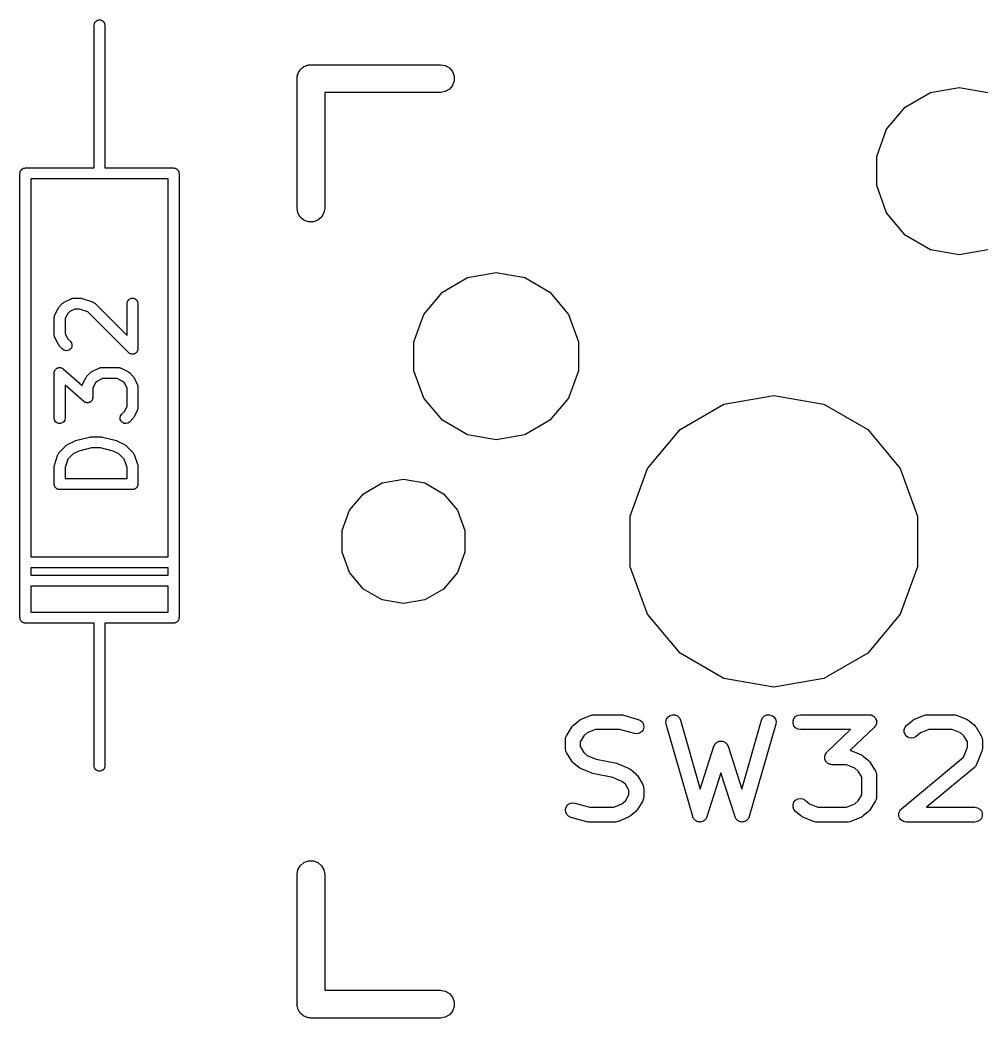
# Model space of a CAD drawing. Extents: x 30 to 168, y -145 to -27.
# Drawn here: x 62.91 to 76.15, y -104.54 to -90.85 of the extents above; entities that cross this region are included whole.
import ezdxf

# ---------------------------------------------------------------- set-up
doc = ezdxf.new("R2010")
doc.units = 0
doc.header["$MEASUREMENT"] = 0
doc.layers.add('BLACK', color=7, linetype='CONTINUOUS')

msp = doc.modelspace()

# ---------------------------------------------------------------- linework, layer by layer
at = {"layer": 'Black'}
for p, q in [((63.925, -90.92), (63.9295, -90.8943)), ((63.925, -92.19), (63.925, -90.92)), ((63.9295, -90.8943), (63.9425, -90.8718)), ((63.9425, -90.8718), (63.9625, -90.855)), ((63.9625, -90.855), (63.987, -90.8461)), ((63.987, -90.8461), (64.013, -90.8461)), ((64.013, -90.8461), (64.0375, -90.855)), ((64.0375, -90.855), (64.0575, -90.8718)), ((64.0575, -90.8718), (64.0705, -90.8943)), ((64.0705, -90.8943), (64.075, -90.92)), ((64.075, -90.92), (64.075, -92.19)), ((66.8204, -91.4793), (66.8348, -91.471)), ((66.8348, -91.471), (66.8513, -91.4681)), ((66.8513, -91.4681), (66.8669, -91.4624)), ((66.8669, -91.4624), (66.8836, -91.4624)), ((66.8836, -91.4624), (66.9, -91.4595)), ((66.9, -91.4595), (68.678, -91.4595)), ((68.678, -91.4595), (68.7432, -91.471)), ((68.7432, -91.471), (68.8005, -91.5041)), ((66.7124, -91.6169), (66.7181, -91.6013)), ((66.7181, -91.6013), (66.721, -91.5848)), ((66.721, -91.5848), (66.7293, -91.5704)), ((66.7293, -91.5704), (66.735, -91.5547)), ((66.735, -91.5547), (66.7457, -91.542)), ((66.7457, -91.542), (66.7541, -91.5275)), ((66.7541, -91.5275), (66.7668, -91.5168)), ((66.7668, -91.5168), (66.7775, -91.5041)), ((66.7775, -91.5041), (66.792, -91.4957)), ((66.792, -91.4957), (66.8047, -91.485)), ((66.8047, -91.485), (66.8204, -91.4793)), ((68.8005, -91.5041), (68.843, -91.5547)), ((68.843, -91.5547), (68.8656, -91.6169)), ((66.7095, -91.65), (66.7124, -91.6336)), ((66.7095, -93.428), (66.7095, -91.65)), ((66.7124, -91.6336), (66.7124, -91.6169)), ((68.843, -91.7452), (68.8005, -91.7959)), ((68.8656, -91.6831), (68.843, -91.7452)), ((68.8656, -91.6169), (68.8656, -91.6831)), ((68.678, -91.8405), (67.0905, -91.8405)), ((67.0905, -91.8405), (67.0905, -93.428)), ((68.7432, -91.829), (68.678, -91.8405)), ((68.8005, -91.7959), (68.7432, -91.829)), ((75.0525, -92.0411), (75.3976, -91.8418)), ((75.3976, -91.8418), (75.79, -91.7726)), ((75.79, -91.7726), (76.1824, -91.8418)), ((74.7964, -92.3463), (75.0525, -92.0411)), ((63.925, -92.877), (63.925, -92.19)), ((64.075, -92.19), (64.075, -92.877)), ((74.6601, -92.7208), (74.7964, -92.3463)), ((74.6601, -93.1192), (74.6601, -92.7208)), ((62.909, -92.952), (62.9101, -92.9455)), ((62.909, -99.048), (62.909, -92.952)), ((62.9101, -92.939), (62.9124, -92.9328)), ((62.9101, -92.9455), (62.9101, -92.939)), ((62.9124, -92.9328), (62.9135, -92.9263)), ((62.9135, -92.9263), (62.9168, -92.9207)), ((62.9168, -92.9207), (62.919, -92.9145)), ((62.919, -92.9145), (62.9233, -92.9095)), ((62.9233, -92.9095), (62.9265, -92.9038)), ((62.9265, -92.9038), (62.9316, -92.8996)), ((62.9316, -92.8996), (62.9358, -92.8945)), ((62.9358, -92.8945), (62.9415, -92.8913)), ((62.9415, -92.8913), (62.9465, -92.887)), ((62.9465, -92.887), (62.9527, -92.8848)), ((62.9527, -92.8848), (62.9583, -92.8815)), ((62.9583, -92.8815), (62.9648, -92.8804)), ((62.9648, -92.8804), (62.971, -92.8781)), ((62.971, -92.8781), (62.9775, -92.8781)), ((62.9775, -92.8781), (62.984, -92.877)), ((62.984, -92.877), (63.925, -92.877)), ((64.075, -92.877), (65.016, -92.877)), ((65.016, -92.877), (65.0225, -92.8781)), ((65.0225, -92.8781), (65.029, -92.8781)), ((65.029, -92.8781), (65.0352, -92.8804)), ((65.0352, -92.8804), (65.0417, -92.8815)), ((65.0417, -92.8815), (65.0473, -92.8848)), ((65.0473, -92.8848), (65.0535, -92.887)), ((65.0535, -92.887), (65.0585, -92.8913)), ((65.0585, -92.8913), (65.0642, -92.8945)), ((65.0642, -92.8945), (65.0684, -92.8996)), ((65.0684, -92.8996), (65.0735, -92.9038)), ((65.0735, -92.9038), (65.0767, -92.9095)), ((65.0767, -92.9095), (65.081, -92.9145)), ((65.081, -92.9145), (65.0832, -92.9207)), ((65.0832, -92.9207), (65.0865, -92.9263)), ((65.0865, -92.9263), (65.0876, -92.9328)), ((65.0876, -92.9328), (65.0899, -92.939)), ((65.0899, -92.939), (65.0899, -92.9455)), ((65.0899, -92.9455), (65.091, -92.952)), ((65.091, -92.952), (65.091, -99.048)), ((64, -93.027), (63.059, -93.027)), ((63.059, -93.027), (63.059, -98.211)), ((64.941, -93.027), (64, -93.027)), ((64.941, -98.211), (64.941, -93.027)), ((74.7964, -93.4937), (74.6601, -93.1192)), ((66.721, -93.4932), (66.7095, -93.428)), ((66.7541, -93.5505), (66.721, -93.4932)), ((67.079, -93.4932), (67.0459, -93.5505)), ((67.0905, -93.428), (67.079, -93.4932)), ((75.0525, -93.7989), (74.7964, -93.4937)), ((66.8047, -93.593), (66.7541, -93.5505)), ((66.8669, -93.6156), (66.8047, -93.593)), ((66.9331, -93.6156), (66.8669, -93.6156)), ((66.9952, -93.593), (66.9331, -93.6156)), ((67.0459, -93.5505), (66.9952, -93.593)), ((75.3976, -93.9982), (75.0525, -93.7989)), ((75.79, -94.0674), (75.3976, -93.9982)), ((76.1824, -93.9982), (75.79, -94.0674)), ((69.0476, -94.3818), (69.44, -94.3126)), ((69.44, -94.3126), (69.8324, -94.3818)), ((68.7025, -94.5811), (69.0476, -94.3818)), ((69.8324, -94.3818), (70.1775, -94.5811)), ((68.4464, -94.8863), (68.7025, -94.5811)), ((70.1775, -94.5811), (70.4336, -94.8863)), ((63.447, -94.7803), (63.4946, -94.7327)), ((63.4946, -94.7327), (63.5044, -94.7258)), ((63.5044, -94.7258), (63.5141, -94.7186)), ((63.5141, -94.7186), (63.6093, -94.671)), ((63.6093, -94.671), (63.6135, -94.6698)), ((63.6135, -94.6698), (63.6172, -94.6676)), ((63.6172, -94.6676), (63.6259, -94.6661)), ((63.6259, -94.6661), (63.6343, -94.6636)), ((63.6343, -94.6636), (63.6386, -94.6638)), ((63.6386, -94.6638), (63.6429, -94.6631)), ((63.6429, -94.6631), (63.7381, -94.6631)), ((63.7381, -94.6631), (63.7499, -94.6652)), ((63.7499, -94.6652), (63.7618, -94.6669)), ((63.7618, -94.6669), (63.9047, -94.7146)), ((63.9047, -94.7146), (63.9085, -94.7166)), ((63.9085, -94.7166), (63.9126, -94.7177)), ((63.9126, -94.7177), (63.9198, -94.7228)), ((63.9198, -94.7228), (63.9276, -94.727)), ((63.9276, -94.727), (63.9304, -94.7302)), ((63.9304, -94.7302), (63.934, -94.7327)), ((63.934, -94.7327), (64.3774, -95.1761)), ((64.3774, -94.7381), (64.3819, -94.7124)), ((64.3774, -95.1761), (64.3774, -94.7381)), ((64.3819, -94.7124), (64.3949, -94.6899)), ((64.3949, -94.6899), (64.4149, -94.6731)), ((64.4149, -94.6731), (64.4394, -94.6642)), ((64.4394, -94.6642), (64.4654, -94.6642)), ((64.4654, -94.6642), (64.4899, -94.6731)), ((64.4899, -94.6731), (64.5098, -94.6899)), ((64.5098, -94.6899), (64.5229, -94.7124)), ((64.5229, -94.7124), (64.5274, -94.7381)), ((64.5274, -94.7381), (64.5274, -95.3571)), ((63.3841, -94.8992), (63.3853, -94.895)), ((63.3853, -94.895), (63.4329, -94.7998)), ((63.4329, -94.7998), (63.4401, -94.7901)), ((63.4401, -94.7901), (63.447, -94.7803)), ((63.5616, -94.8778), (63.5274, -94.9463)), ((63.592, -94.8474), (63.5616, -94.8778)), ((63.6606, -94.8131), (63.592, -94.8474)), ((63.7259, -94.8131), (63.6606, -94.8131)), ((63.8404, -94.8513), (63.7259, -94.8131)), ((64.3993, -95.4102), (63.8404, -94.8513)), ((68.3101, -95.2608), (68.4464, -94.8863)), ((70.4336, -94.8863), (70.5699, -95.2608)), ((63.3774, -94.9286), (63.3781, -94.9243)), ((63.3774, -95.1667), (63.3774, -94.9286)), ((63.3779, -94.92), (63.3804, -94.9116)), ((63.3781, -94.9243), (63.3779, -94.92)), ((63.3804, -94.9116), (63.3819, -94.9029)), ((63.3819, -94.9029), (63.3841, -94.8992)), ((63.5274, -94.9463), (63.5274, -95.149)), ((63.3781, -95.1709), (63.3774, -95.1667)), ((63.3779, -95.1752), (63.3781, -95.1709)), ((63.5274, -95.149), (63.5616, -95.2175)), ((63.3804, -95.1837), (63.3779, -95.1752)), ((63.3819, -95.1923), (63.3804, -95.1837)), ((63.3841, -95.1961), (63.3819, -95.1923)), ((63.3853, -95.2002), (63.3841, -95.1961)), ((63.4329, -95.2954), (63.3853, -95.2002)), ((63.4401, -95.3051), (63.4329, -95.2954)), ((63.447, -95.3149), (63.4401, -95.3051)), ((63.5616, -95.2175), (63.6007, -95.2565)), ((63.6007, -95.2565), (63.6156, -95.2778)), ((63.6156, -95.2778), (63.6223, -95.303)), ((63.6223, -95.303), (63.6201, -95.3289)), ((68.3101, -95.6592), (68.3101, -95.2608)), ((70.5699, -95.2608), (70.5699, -95.6592)), ((63.4946, -95.3626), (63.447, -95.3149)), ((63.5159, -95.3775), (63.4946, -95.3626)), ((63.5411, -95.3842), (63.5159, -95.3775)), ((63.567, -95.382), (63.5411, -95.3842)), ((63.5906, -95.371), (63.567, -95.382)), ((63.6091, -95.3525), (63.5906, -95.371)), ((63.6201, -95.3289), (63.6091, -95.3525)), ((64.4074, -95.4158), (64.3993, -95.4102)), ((64.4149, -95.4221), (64.4074, -95.4158)), ((64.418, -95.4232), (64.4149, -95.4221)), ((64.4207, -95.4251), (64.418, -95.4232)), ((64.4302, -95.4277), (64.4207, -95.4251)), ((64.4394, -95.431), (64.4302, -95.4277)), ((64.4427, -95.431), (64.4394, -95.431)), ((64.4458, -95.4319), (64.4427, -95.431)), ((64.4556, -95.431), (64.4458, -95.4319)), ((64.4654, -95.431), (64.4556, -95.431)), ((64.4685, -95.4299), (64.4654, -95.431)), ((64.4718, -95.4296), (64.4685, -95.4299)), ((64.4807, -95.4254), (64.4718, -95.4296)), ((64.4899, -95.4221), (64.4807, -95.4254)), ((64.4924, -95.42), (64.4899, -95.4221)), ((64.4954, -95.4186), (64.4924, -95.42)), ((64.5023, -95.4116), (64.4954, -95.4186)), ((64.5098, -95.4054), (64.5023, -95.4116)), ((64.5115, -95.4025), (64.5098, -95.4054)), ((64.5138, -95.4002), (64.5115, -95.4025)), ((64.518, -95.3913), (64.5138, -95.4002)), ((64.5229, -95.3828), (64.518, -95.3913)), ((64.5234, -95.3795), (64.5229, -95.3828)), ((64.5248, -95.3766), (64.5234, -95.3795)), ((64.5257, -95.3668), (64.5248, -95.3766)), ((64.5274, -95.3571), (64.5257, -95.3668)), ((63.3774, -95.6905), (63.3787, -95.6833)), ((63.3774, -96.3095), (63.3774, -95.6905)), ((63.3787, -95.6833), (63.3788, -95.6759)), ((63.3788, -95.6759), (63.3809, -95.6705)), ((63.3809, -95.6705), (63.3819, -95.6648)), ((63.3819, -95.6648), (63.3856, -95.6585)), ((63.3856, -95.6585), (63.3882, -95.6516)), ((63.3882, -95.6516), (63.392, -95.6473)), ((63.392, -95.6473), (63.3949, -95.6423)), ((63.3949, -95.6423), (63.4005, -95.6376)), ((63.4005, -95.6376), (63.4054, -95.632)), ((63.4054, -95.632), (63.4104, -95.6292)), ((63.4104, -95.6292), (63.4149, -95.6255)), ((63.4149, -95.6255), (63.4218, -95.623)), ((63.4218, -95.623), (63.4282, -95.6195)), ((63.4282, -95.6195), (63.4339, -95.6186)), ((63.4339, -95.6186), (63.4394, -95.6166)), ((63.4394, -95.6166), (63.4467, -95.6166)), ((63.4467, -95.6166), (63.4539, -95.6155)), ((63.4539, -95.6155), (63.4596, -95.6166)), ((63.4596, -95.6166), (63.4654, -95.6166)), ((63.4654, -95.6166), (63.4723, -95.6191)), ((63.4723, -95.6191), (63.4795, -95.6205)), ((63.4795, -95.6205), (63.4844, -95.6235)), ((63.4844, -95.6235), (63.4899, -95.6255)), ((63.4899, -95.6255), (63.4955, -95.6302)), ((63.4955, -95.6302), (63.5018, -95.634)), ((63.5018, -95.634), (63.7618, -95.8615)), ((63.8279, -95.7327), (63.8755, -95.6851)), ((63.8755, -95.6851), (63.8854, -95.6782)), ((63.8854, -95.6782), (63.895, -95.671)), ((63.895, -95.671), (63.9903, -95.6234)), ((63.9903, -95.6234), (63.9944, -95.6222)), ((63.9944, -95.6222), (63.9982, -95.62)), ((63.9982, -95.62), (64.0068, -95.6185)), ((64.0068, -95.6185), (64.0152, -95.616)), ((64.0152, -95.616), (64.0196, -95.6162)), ((64.0196, -95.6162), (64.0238, -95.6155)), ((64.0238, -95.6155), (64.2619, -95.6155)), ((64.2619, -95.6155), (64.2662, -95.6162)), ((64.2662, -95.6162), (64.2705, -95.616)), ((64.2705, -95.616), (64.2789, -95.6185)), ((64.2789, -95.6185), (64.2876, -95.62)), ((64.2876, -95.62), (64.2913, -95.6222)), ((64.2913, -95.6222), (64.2954, -95.6234)), ((64.2954, -95.6234), (64.3907, -95.671)), ((64.3907, -95.671), (64.4003, -95.6782)), ((64.4003, -95.6782), (64.4102, -95.6851)), ((64.4102, -95.6851), (64.4578, -95.7327)), ((68.4464, -96.0337), (68.3101, -95.6592)), ((70.5699, -95.6592), (70.4336, -96.0337)), ((63.7839, -96.0803), (63.5274, -95.8558)), ((63.5274, -95.8558), (63.5274, -96.3095)), ((63.7618, -95.8615), (63.7629, -95.8553)), ((63.7629, -95.8553), (63.765, -95.8516)), ((63.765, -95.8516), (63.7663, -95.8474)), ((63.7663, -95.8474), (63.8139, -95.7522)), ((63.8139, -95.7522), (63.821, -95.7425)), ((63.821, -95.7425), (63.8279, -95.7327)), ((63.9426, -95.8301), (63.9083, -95.8987)), ((63.973, -95.7997), (63.9426, -95.8301)), ((64.0415, -95.7655), (63.973, -95.7997)), ((64.2442, -95.7655), (64.0415, -95.7655)), ((64.3127, -95.7997), (64.2442, -95.7655)), ((64.3431, -95.8301), (64.3127, -95.7997)), ((64.3774, -95.8987), (64.3431, -95.8301)), ((64.4578, -95.7327), (64.4647, -95.7425)), ((64.4647, -95.7425), (64.4718, -95.7522)), ((64.4718, -95.7522), (64.5195, -95.8474)), ((64.5195, -95.8474), (64.5207, -95.8516)), ((64.5207, -95.8516), (64.5229, -95.8553)), ((64.5229, -95.8553), (64.5244, -95.864)), ((63.9083, -95.8987), (63.9083, -96.0238)), ((64.3774, -96.149), (64.3774, -95.8987)), ((64.5244, -95.864), (64.5269, -95.8724)), ((64.5269, -95.8724), (64.5266, -95.8767)), ((64.5266, -95.8767), (64.5274, -95.881)), ((64.5274, -95.881), (64.5274, -96.1667)), ((63.7902, -96.084), (63.7839, -96.0803)), ((63.7958, -96.0888), (63.7902, -96.084)), ((63.8013, -96.0907), (63.7958, -96.0888)), ((63.8062, -96.0937), (63.8013, -96.0907)), ((63.8134, -96.0952), (63.8062, -96.0937)), ((63.8203, -96.0977), (63.8134, -96.0952)), ((63.8261, -96.0977), (63.8203, -96.0977)), ((63.8318, -96.0988), (63.8261, -96.0977)), ((63.839, -96.0977), (63.8318, -96.0988)), ((63.8464, -96.0977), (63.839, -96.0977)), ((63.8518, -96.0957), (63.8464, -96.0977)), ((63.8575, -96.0948), (63.8518, -96.0957)), ((63.8639, -96.0913), (63.8575, -96.0948)), ((63.8708, -96.0888), (63.8639, -96.0913)), ((63.8753, -96.085), (63.8708, -96.0888)), ((63.8803, -96.0823), (63.8753, -96.085)), ((63.8852, -96.0767), (63.8803, -96.0823)), ((63.8908, -96.072), (63.8852, -96.0767)), ((63.8937, -96.067), (63.8908, -96.072)), ((63.8975, -96.0626), (63.8937, -96.067)), ((63.9001, -96.0558), (63.8975, -96.0626)), ((63.9038, -96.0495), (63.9001, -96.0558)), ((63.9048, -96.0438), (63.9038, -96.0495)), ((63.9069, -96.0384), (63.9048, -96.0438)), ((63.9071, -96.031), (63.9069, -96.0384)), ((63.9083, -96.0238), (63.9071, -96.031)), ((68.7025, -96.3389), (68.4464, -96.0337)), ((70.4336, -96.0337), (70.1775, -96.3389)), ((71.9634, -96.4667), (72.5654, -96.1192)), ((72.5654, -96.1192), (73.25, -95.9985)), ((73.25, -95.9985), (73.9346, -96.1192)), ((73.9346, -96.1192), (74.5365, -96.4667)), ((64.2892, -96.2778), (64.3041, -96.2565)), ((64.3041, -96.2565), (64.3431, -96.2175)), ((64.3431, -96.2175), (64.3774, -96.149)), ((64.5195, -96.2002), (64.4718, -96.2954)), ((64.5207, -96.1961), (64.5195, -96.2002)), ((64.5229, -96.1923), (64.5207, -96.1961)), ((64.5244, -96.1837), (64.5229, -96.1923)), ((64.5269, -96.1752), (64.5244, -96.1837)), ((64.5274, -96.1667), (64.5266, -96.1709)), ((64.5266, -96.1709), (64.5269, -96.1752)), ((63.3819, -96.3352), (63.3774, -96.3095)), ((63.3949, -96.3577), (63.3819, -96.3352)), ((63.4149, -96.3745), (63.3949, -96.3577)), ((63.4394, -96.3834), (63.4149, -96.3745)), ((63.4654, -96.3834), (63.4394, -96.3834)), ((63.4899, -96.3745), (63.4654, -96.3834)), ((63.5098, -96.3577), (63.4899, -96.3745)), ((63.5229, -96.3352), (63.5098, -96.3577)), ((63.5274, -96.3095), (63.5229, -96.3352)), ((64.2824, -96.303), (64.2892, -96.2778)), ((64.2847, -96.3289), (64.2824, -96.303)), ((64.2957, -96.3525), (64.2847, -96.3289)), ((64.3141, -96.371), (64.2957, -96.3525)), ((64.3377, -96.382), (64.3141, -96.371)), ((64.3637, -96.3842), (64.3377, -96.382)), ((64.3888, -96.3775), (64.3637, -96.3842)), ((64.4102, -96.3626), (64.3888, -96.3775)), ((64.4578, -96.3149), (64.4102, -96.3626)), ((64.4647, -96.3051), (64.4578, -96.3149)), ((64.4718, -96.2954), (64.4647, -96.3051)), ((69.0476, -96.5382), (68.7025, -96.3389)), ((70.1775, -96.3389), (69.8324, -96.5382)), ((69.44, -96.6074), (69.0476, -96.5382)), ((69.8324, -96.5382), (69.44, -96.6074)), ((71.5166, -96.9992), (71.9634, -96.4667)), ((74.5365, -96.4667), (74.9834, -96.9992)), ((63.5422, -96.6851), (63.552, -96.6782)), ((63.552, -96.6782), (63.5617, -96.671)), ((63.5617, -96.671), (63.6569, -96.6234)), ((63.6569, -96.6234), (63.6648, -96.6211)), ((63.6648, -96.6211), (63.6723, -96.6177)), ((63.6723, -96.6177), (63.8628, -96.5701)), ((63.8628, -96.5701), (63.8719, -96.5694)), ((63.8719, -96.5694), (63.881, -96.5679)), ((63.881, -96.5679), (64.0238, -96.5679)), ((64.0238, -96.5679), (64.0328, -96.5694)), ((64.0328, -96.5694), (64.042, -96.5701)), ((64.042, -96.5701), (64.2325, -96.6177)), ((64.2325, -96.6177), (64.24, -96.6211)), ((64.24, -96.6211), (64.2478, -96.6234)), ((64.2478, -96.6234), (64.3431, -96.671)), ((64.3431, -96.671), (64.3527, -96.6782)), ((64.3527, -96.6782), (64.3626, -96.6851)), ((63.3812, -96.9525), (63.4288, -96.8096)), ((63.4288, -96.8096), (63.4309, -96.8058)), ((63.4309, -96.8058), (63.432, -96.8016)), ((63.432, -96.8016), (63.4371, -96.7944)), ((63.4371, -96.7944), (63.4413, -96.7867)), ((63.4413, -96.7867), (63.4445, -96.7838)), ((63.4445, -96.7838), (63.447, -96.7803)), ((63.447, -96.7803), (63.5422, -96.6851)), ((63.6397, -96.7997), (63.5656, -96.8738)), ((63.7167, -96.7612), (63.6397, -96.7997)), ((63.8902, -96.7179), (63.7167, -96.7612)), ((64.0146, -96.7179), (63.8902, -96.7179)), ((64.1881, -96.7612), (64.0146, -96.7179)), ((64.2651, -96.7997), (64.1881, -96.7612)), ((64.3392, -96.8738), (64.2651, -96.7997)), ((64.3626, -96.6851), (64.4578, -96.7803)), ((64.4578, -96.7803), (64.4603, -96.7838)), ((64.4603, -96.7838), (64.4635, -96.7867)), ((64.4635, -96.7867), (64.4677, -96.7944)), ((64.4677, -96.7944), (64.4727, -96.8016)), ((64.4727, -96.8016), (64.4739, -96.8058)), ((64.4739, -96.8058), (64.4759, -96.8096)), ((64.4759, -96.8096), (64.5235, -96.9525)), ((63.3795, -96.9643), (63.3812, -96.9525)), ((63.5656, -96.8738), (63.5274, -96.9884)), ((64.3774, -96.9884), (64.3392, -96.8738)), ((64.5235, -96.9525), (64.5253, -96.9643)), ((63.3774, -96.9762), (63.3795, -96.9643)), ((63.3774, -97.2143), (63.3774, -96.9762)), ((63.5274, -96.9884), (63.5274, -97.1393)), ((64.3774, -97.1393), (64.3774, -96.9884)), ((64.5253, -96.9643), (64.5274, -96.9762)), ((64.5274, -96.9762), (64.5274, -97.2143)), ((71.2789, -97.6524), (71.5166, -96.9992)), ((74.9834, -96.9992), (75.2211, -97.6524)), ((63.3785, -97.2207), (63.3774, -97.2143)), ((63.3785, -97.2273), (63.3785, -97.2207)), ((63.5274, -97.1393), (64.3774, -97.1393)), ((64.5274, -97.2143), (64.5262, -97.2207)), ((64.5262, -97.2207), (64.5262, -97.2273)), ((67.621, -97.3457), (67.8779, -97.1974)), ((67.8779, -97.1974), (68.17, -97.1458)), ((68.17, -97.1458), (68.4621, -97.1974)), ((68.4621, -97.1974), (68.719, -97.3457)), ((63.3808, -97.2335), (63.3785, -97.2273)), ((63.3819, -97.2399), (63.3808, -97.2335)), ((63.3852, -97.2456), (63.3819, -97.2399)), ((63.3874, -97.2518), (63.3852, -97.2456)), ((63.3916, -97.2568), (63.3874, -97.2518)), ((63.3949, -97.2625), (63.3916, -97.2568)), ((63.4, -97.2667), (63.3949, -97.2625)), ((63.4042, -97.2717), (63.4, -97.2667)), ((63.4099, -97.275), (63.4042, -97.2717)), ((63.4149, -97.2792), (63.4099, -97.275)), ((63.421, -97.2815), (63.4149, -97.2792)), ((63.4267, -97.2848), (63.421, -97.2815)), ((63.4332, -97.2859), (63.4267, -97.2848)), ((63.4394, -97.2881), (63.4332, -97.2859)), ((63.4459, -97.2881), (63.4394, -97.2881)), ((63.4524, -97.2893), (63.4459, -97.2881)), ((64.4524, -97.2893), (63.4524, -97.2893)), ((64.4588, -97.2881), (64.4524, -97.2893)), ((64.4654, -97.2881), (64.4588, -97.2881)), ((64.4716, -97.2859), (64.4654, -97.2881)), ((64.478, -97.2848), (64.4716, -97.2859)), ((64.4837, -97.2815), (64.478, -97.2848)), ((64.4899, -97.2792), (64.4837, -97.2815)), ((64.4949, -97.275), (64.4899, -97.2792)), ((64.5006, -97.2717), (64.4949, -97.275)), ((64.5048, -97.2667), (64.5006, -97.2717)), ((64.5098, -97.2625), (64.5048, -97.2667)), ((64.5131, -97.2568), (64.5098, -97.2625)), ((64.5173, -97.2518), (64.5131, -97.2568)), ((64.5196, -97.2456), (64.5173, -97.2518)), ((64.5229, -97.2399), (64.5196, -97.2456)), ((64.524, -97.2335), (64.5229, -97.2399)), ((64.5262, -97.2273), (64.524, -97.2335)), ((67.4303, -97.5729), (67.621, -97.3457)), ((68.719, -97.3457), (68.9097, -97.5729)), ((67.3288, -97.8517), (67.4303, -97.5729)), ((68.9097, -97.5729), (69.0112, -97.8517)), ((71.2789, -98.3476), (71.2789, -97.6524)), ((75.2211, -97.6524), (75.2211, -98.3476)), ((67.3288, -98.1483), (67.3288, -97.8517)), ((69.0112, -97.8517), (69.0112, -98.1483)), ((67.4303, -98.4271), (67.3288, -98.1483)), ((69.0112, -98.1483), (68.9097, -98.4271)), ((63.059, -98.211), (64.941, -98.211)), ((63.059, -98.361), (63.059, -98.465)), ((64.941, -98.361), (63.059, -98.361)), ((64.941, -98.465), (64.941, -98.361)), ((67.621, -98.6543), (67.4303, -98.4271)), ((68.9097, -98.4271), (68.719, -98.6543)), ((71.5166, -99.0008), (71.2789, -98.3476)), ((75.2211, -98.3476), (74.9834, -99.0008)), ((63.059, -98.465), (64.941, -98.465)), ((64.941, -98.615), (63.059, -98.615)), ((63.059, -98.615), (63.059, -98.973)), ((64.941, -98.973), (64.941, -98.615)), ((67.8779, -98.8026), (67.621, -98.6543)), ((68.719, -98.6543), (68.4621, -98.8026)), ((68.17, -98.8541), (67.8779, -98.8026)), ((68.4621, -98.8026), (68.17, -98.8541)), ((63.059, -98.973), (64, -98.973)), ((64, -98.973), (64.941, -98.973)), ((71.9634, -99.5332), (71.5166, -99.0008)), ((74.9834, -99.0008), (74.5365, -99.5332)), ((62.9101, -99.0545), (62.909, -99.048)), ((62.9101, -99.061), (62.9101, -99.0545)), ((62.9124, -99.0672), (62.9101, -99.061)), ((62.9135, -99.0737), (62.9124, -99.0672)), ((62.9168, -99.0793), (62.9135, -99.0737)), ((62.919, -99.0855), (62.9168, -99.0793)), ((62.9233, -99.0905), (62.919, -99.0855)), ((62.9265, -99.0962), (62.9233, -99.0905)), ((62.9316, -99.1004), (62.9265, -99.0962)), ((62.9358, -99.1055), (62.9316, -99.1004)), ((62.9415, -99.1087), (62.9358, -99.1055)), ((62.9465, -99.113), (62.9415, -99.1087)), ((62.9527, -99.1152), (62.9465, -99.113)), ((62.9583, -99.1185), (62.9527, -99.1152)), ((62.9648, -99.1196), (62.9583, -99.1185)), ((62.971, -99.1219), (62.9648, -99.1196)), ((62.9775, -99.1219), (62.971, -99.1219)), ((62.984, -99.123), (62.9775, -99.1219)), ((63.925, -99.123), (62.984, -99.123)), ((63.925, -99.81), (63.925, -99.123)), ((65.016, -99.123), (64.075, -99.123)), ((64.075, -99.123), (64.075, -99.81)), ((65.0225, -99.1219), (65.016, -99.123)), ((65.029, -99.1219), (65.0225, -99.1219)), ((65.0352, -99.1196), (65.029, -99.1219)), ((65.0417, -99.1185), (65.0352, -99.1196)), ((65.0473, -99.1152), (65.0417, -99.1185)), ((65.0535, -99.113), (65.0473, -99.1152)), ((65.0585, -99.1087), (65.0535, -99.113)), ((65.0642, -99.1055), (65.0585, -99.1087)), ((65.0684, -99.1004), (65.0642, -99.1055)), ((65.0735, -99.0962), (65.0684, -99.1004)), ((65.0767, -99.0905), (65.0735, -99.0962)), ((65.081, -99.0855), (65.0767, -99.0905)), ((65.0832, -99.0793), (65.081, -99.0855)), ((65.0865, -99.0737), (65.0832, -99.0793)), ((65.0876, -99.0672), (65.0865, -99.0737)), ((65.0899, -99.061), (65.0876, -99.0672)), ((65.091, -99.048), (65.0899, -99.0545)), ((65.0899, -99.0545), (65.0899, -99.061)), ((72.5654, -99.8808), (71.9634, -99.5332)), ((74.5365, -99.5332), (73.9346, -99.8808)), ((63.925, -101.08), (63.925, -99.81)), ((64.075, -99.81), (64.075, -101.08)), ((73.25, -100.002), (72.5654, -99.8808)), ((73.9346, -99.8808), (73.25, -100.002)), ((70.4998, -100.522), (70.5724, -100.462)), ((70.5724, -100.462), (70.5856, -100.454)), ((70.5856, -100.454), (70.5984, -100.446)), ((70.5984, -100.446), (70.7435, -100.386)), ((70.7435, -100.386), (70.7458, -100.385)), ((70.7458, -100.385), (70.7478, -100.384)), ((70.7478, -100.384), (70.7629, -100.381)), ((70.7629, -100.381), (70.7779, -100.378)), ((70.7779, -100.378), (70.7803, -100.378)), ((70.7803, -100.378), (70.7826, -100.378)), ((70.7826, -100.378), (71.1454, -100.378)), ((71.1454, -100.378), (71.159, -100.38)), ((71.159, -100.38), (71.1726, -100.382)), ((71.1726, -100.382), (71.3903, -100.442)), ((71.3903, -100.442), (71.4222, -100.457)), ((71.4222, -100.457), (71.4469, -100.482)), ((71.4469, -100.482), (71.4615, -100.515)), ((71.7698, -100.472), (71.7784, -100.438)), ((71.7735, -100.507), (71.7698, -100.472)), ((72.1363, -101.777), (71.7735, -100.507)), ((71.7784, -100.438), (71.7981, -100.409)), ((71.7981, -100.409), (71.8267, -100.388)), ((71.8267, -100.388), (71.8606, -100.378)), ((71.8606, -100.378), (71.8958, -100.381)), ((71.8958, -100.381), (71.928, -100.395)), ((71.928, -100.395), (71.9534, -100.42)), ((71.9534, -100.42), (71.9688, -100.452)), ((71.9688, -100.452), (72.2395, -101.399)), ((72.8091, -101.399), (73.0797, -100.452)), ((73.2751, -100.507), (72.9123, -101.777)), ((73.0797, -100.452), (73.0952, -100.42)), ((73.0952, -100.42), (73.1205, -100.395)), ((73.1205, -100.395), (73.1528, -100.381)), ((73.1528, -100.381), (73.188, -100.378)), ((73.188, -100.378), (73.2219, -100.388)), ((73.2219, -100.388), (73.2504, -100.409)), ((73.2504, -100.409), (73.2702, -100.438)), ((73.2702, -100.438), (73.2788, -100.472)), ((73.2788, -100.472), (73.2751, -100.507)), ((73.5128, -100.462), (73.5249, -100.429)), ((73.5128, -100.497), (73.5128, -100.462)), ((73.5249, -100.53), (73.5128, -100.497)), ((73.5249, -100.429), (73.5476, -100.402)), ((73.5476, -100.402), (73.5781, -100.384)), ((73.5781, -100.384), (73.6129, -100.378)), ((73.6129, -100.378), (74.5563, -100.378)), ((74.5563, -100.378), (74.5706, -100.38)), ((74.5706, -100.38), (74.585, -100.382)), ((74.585, -100.382), (74.5879, -100.383)), ((74.5879, -100.383), (74.591, -100.384)), ((74.591, -100.384), (74.6036, -100.391)), ((74.6036, -100.391), (74.6166, -100.398)), ((74.6166, -100.398), (74.6188, -100.4)), ((74.6188, -100.4), (74.6216, -100.402)), ((74.6216, -100.402), (74.6309, -100.413)), ((74.6309, -100.413), (74.6409, -100.423)), ((74.6409, -100.423), (74.6422, -100.426)), ((74.6422, -100.426), (74.6443, -100.429)), ((74.6443, -100.429), (74.6492, -100.442)), ((74.6514, -100.511), (74.6473, -100.525)), ((74.6492, -100.442), (74.655, -100.456)), ((74.6563, -100.497), (74.6514, -100.511)), ((74.655, -100.456), (74.6552, -100.459)), ((74.6552, -100.459), (74.6563, -100.462)), ((74.6563, -100.462), (74.6563, -100.476)), ((74.6563, -100.476), (74.6573, -100.491)), ((74.6573, -100.491), (74.6563, -100.494)), ((74.6563, -100.494), (74.6563, -100.497)), ((75.0718, -100.522), (75.1444, -100.462)), ((75.1444, -100.462), (75.1576, -100.454)), ((75.1576, -100.454), (75.1704, -100.446)), ((75.1704, -100.446), (75.3155, -100.386)), ((75.3155, -100.386), (75.3178, -100.385)), ((75.3178, -100.385), (75.3198, -100.384)), ((75.3198, -100.384), (75.3349, -100.381)), ((75.3349, -100.381), (75.3499, -100.378)), ((75.3499, -100.378), (75.3523, -100.378)), ((75.3523, -100.378), (75.3546, -100.378)), ((75.3546, -100.378), (75.7174, -100.378)), ((75.7174, -100.378), (75.7197, -100.378)), ((75.7197, -100.378), (75.7221, -100.378)), ((75.7221, -100.378), (75.7371, -100.381)), ((75.7371, -100.381), (75.7522, -100.384)), ((75.7522, -100.384), (75.7542, -100.385)), ((75.7542, -100.385), (75.7565, -100.386)), ((75.7565, -100.386), (75.9016, -100.446)), ((75.9016, -100.446), (75.9144, -100.454)), ((75.9144, -100.454), (75.9276, -100.462)), ((75.9276, -100.462), (76.0002, -100.522)), ((70.4052, -100.669), (70.4777, -100.548)), ((70.4777, -100.548), (70.4888, -100.535)), ((70.4888, -100.535), (70.4998, -100.522)), ((70.6907, -100.628), (70.6431, -100.668)), ((70.8029, -100.581), (70.6907, -100.628)), ((71.1316, -100.581), (70.8029, -100.581)), ((71.3359, -100.638), (71.1316, -100.581)), ((71.3711, -100.641), (71.3359, -100.638)), ((71.4052, -100.632), (71.3711, -100.641)), ((71.4343, -100.612), (71.4052, -100.632)), ((71.4548, -100.584), (71.4343, -100.612)), ((71.4643, -100.55), (71.4548, -100.584)), ((71.4615, -100.515), (71.4643, -100.55)), ((73.5476, -100.557), (73.5249, -100.53)), ((73.5781, -100.575), (73.5476, -100.557)), ((73.6129, -100.581), (73.5781, -100.575)), ((74.3023, -100.581), (73.6129, -100.581)), ((73.9782, -100.89), (74.3023, -100.581)), ((74.6264, -100.553), (74.2966, -100.867)), ((74.635, -100.541), (74.6264, -100.553)), ((74.6443, -100.53), (74.635, -100.541)), ((74.6454, -100.527), (74.6443, -100.53)), ((74.6473, -100.525), (74.6454, -100.527)), ((75.0367, -100.618), (75.0369, -100.582)), ((75.0487, -100.651), (75.0367, -100.618)), ((75.0369, -100.582), (75.049, -100.549)), ((75.049, -100.549), (75.0718, -100.522)), ((75.2627, -100.628), (75.2019, -100.679)), ((75.3749, -100.581), (75.2627, -100.628)), ((75.6971, -100.581), (75.3749, -100.581)), ((75.8093, -100.628), (75.6971, -100.581)), ((75.8569, -100.668), (75.8093, -100.628)), ((76.0002, -100.522), (76.0111, -100.535)), ((76.0111, -100.535), (76.0223, -100.548)), ((76.0223, -100.548), (76.0948, -100.669)), ((70.3907, -100.721), (70.3924, -100.712)), ((70.3907, -100.842), (70.3907, -100.721)), ((70.3924, -100.712), (70.3925, -100.702)), ((70.3925, -100.702), (70.3954, -100.695)), ((70.3954, -100.695), (70.3968, -100.687)), ((70.3968, -100.687), (70.4017, -100.678)), ((70.4017, -100.678), (70.4052, -100.669)), ((70.6431, -100.668), (70.5939, -100.75)), ((70.5939, -100.75), (70.5939, -100.814)), ((72.4376, -100.792), (72.4439, -100.78)), ((72.4439, -100.78), (72.4469, -100.777)), ((72.4469, -100.777), (72.4491, -100.774)), ((72.4491, -100.774), (72.4599, -100.766)), ((72.4599, -100.766), (72.4701, -100.756)), ((72.4701, -100.756), (72.4738, -100.755)), ((72.4738, -100.755), (72.477, -100.752)), ((72.477, -100.752), (72.49, -100.748)), ((72.49, -100.748), (72.5027, -100.743)), ((72.5027, -100.743), (72.5068, -100.743)), ((72.5068, -100.743), (72.5106, -100.742)), ((72.5106, -100.742), (72.5243, -100.742)), ((72.5243, -100.742), (72.538, -100.742)), ((72.538, -100.742), (72.5418, -100.743)), ((72.5418, -100.743), (72.5459, -100.743)), ((72.5459, -100.743), (72.5585, -100.748)), ((72.5585, -100.748), (72.5716, -100.752)), ((72.5716, -100.752), (72.5748, -100.755)), ((72.5748, -100.755), (72.5785, -100.756)), ((72.5785, -100.756), (72.5887, -100.766)), ((72.5887, -100.766), (72.5995, -100.774)), ((72.5995, -100.774), (72.6016, -100.777)), ((72.6016, -100.777), (72.6046, -100.78)), ((72.6046, -100.78), (72.611, -100.792)), ((75.0713, -100.678), (75.0487, -100.651)), ((75.1018, -100.696), (75.0713, -100.678)), ((75.1365, -100.702), (75.1018, -100.696)), ((75.1713, -100.696), (75.1365, -100.702)), ((75.2019, -100.679), (75.1713, -100.696)), ((75.9061, -100.75), (75.8569, -100.668)), ((75.9061, -100.823), (75.9061, -100.75)), ((76.0948, -100.669), (76.0983, -100.678)), ((76.0983, -100.678), (76.1032, -100.687)), ((76.1032, -100.687), (76.1046, -100.695)), ((76.1046, -100.695), (76.1075, -100.702)), ((76.1075, -100.702), (76.1076, -100.712)), ((76.1076, -100.712), (76.1093, -100.721)), ((76.1093, -100.721), (76.1093, -100.842)), ((70.3924, -100.852), (70.3907, -100.842)), ((70.3925, -100.862), (70.3924, -100.852)), ((70.3954, -100.869), (70.3925, -100.862)), ((70.3968, -100.877), (70.3954, -100.869)), ((70.4017, -100.886), (70.3968, -100.877)), ((70.4052, -100.895), (70.4017, -100.886)), ((70.4777, -101.016), (70.4052, -100.895)), ((70.5939, -100.814), (70.6431, -100.896)), ((70.6431, -100.896), (70.6907, -100.936)), ((72.2395, -101.399), (72.4275, -100.811)), ((72.4275, -100.811), (72.4294, -100.808)), ((72.4294, -100.808), (72.4303, -100.804)), ((72.4303, -100.804), (72.4376, -100.792)), ((72.611, -100.792), (72.6183, -100.804)), ((72.6183, -100.804), (72.6192, -100.808)), ((72.6192, -100.808), (72.6211, -100.811)), ((72.6211, -100.811), (72.8091, -101.399)), ((73.9532, -100.932), (73.9573, -100.918)), ((73.9573, -100.918), (73.9592, -100.916)), ((73.9592, -100.916), (73.9603, -100.913)), ((73.9603, -100.913), (73.9696, -100.901)), ((73.9696, -100.901), (73.9782, -100.89)), ((74.2966, -100.867), (74.3007, -100.868)), ((74.3007, -100.868), (74.3028, -100.869)), ((74.3028, -100.869), (74.3051, -100.87)), ((74.3051, -100.87), (74.4502, -100.93)), ((75.8504, -100.962), (75.9061, -100.823)), ((76.102, -100.88), (76.0295, -101.062)), ((76.1024, -100.879), (76.102, -100.88)), ((76.1032, -100.877), (76.1024, -100.879)), ((76.106, -100.861), (76.1032, -100.877)), ((76.1093, -100.846), (76.106, -100.861)), ((76.1093, -100.842), (76.109, -100.844)), ((76.109, -100.844), (76.1093, -100.846)), ((70.4889, -101.028), (70.4777, -101.016)), ((70.4998, -101.041), (70.4889, -101.028)), ((70.5724, -101.102), (70.4998, -101.041)), ((70.6907, -100.936), (70.8127, -100.987)), ((70.8127, -100.987), (71.0936, -101.045)), ((71.0936, -101.045), (71.1025, -101.049)), ((71.1025, -101.049), (71.1119, -101.051)), ((71.1119, -101.051), (71.2571, -101.111)), ((73.9473, -100.952), (73.9482, -100.949)), ((73.9482, -100.966), (73.9473, -100.952)), ((73.9482, -100.946), (73.9532, -100.932)), ((73.9482, -100.949), (73.9482, -100.946)), ((73.9482, -100.981), (73.9482, -100.966)), ((73.9493, -100.984), (73.9482, -100.981)), ((73.9495, -100.987), (73.9493, -100.984)), ((73.9553, -101.001), (73.9495, -100.987)), ((73.9603, -101.014), (73.9553, -101.001)), ((73.9624, -101.017), (73.9603, -101.014)), ((73.9637, -101.02), (73.9624, -101.017)), ((73.9737, -101.03), (73.9637, -101.02)), ((73.983, -101.041), (73.9737, -101.03)), ((73.9858, -101.043), (73.983, -101.041)), ((73.988, -101.045), (73.9858, -101.043)), ((74.001, -101.052), (73.988, -101.045)), ((74.0135, -101.059), (74.001, -101.052)), ((74.0167, -101.059), (74.0135, -101.059)), ((74.0196, -101.061), (74.0167, -101.059)), ((74.4502, -100.93), (74.463, -100.938)), ((74.463, -100.938), (74.4762, -100.946)), ((74.4762, -100.946), (74.5488, -101.006)), ((74.5488, -101.006), (74.5597, -101.019)), ((74.5597, -101.019), (74.5708, -101.032)), ((74.5708, -101.032), (74.6434, -101.153)), ((74.9992, -101.671), (75.8504, -100.962)), ((63.9295, -101.106), (63.925, -101.08)), ((63.9425, -101.128), (63.9295, -101.106)), ((63.9625, -101.145), (63.9425, -101.128)), ((63.987, -101.154), (63.9625, -101.145)), ((64.013, -101.154), (63.987, -101.154)), ((64.0375, -101.145), (64.013, -101.154)), ((64.0575, -101.128), (64.0375, -101.145)), ((64.0705, -101.106), (64.0575, -101.128)), ((64.075, -101.08), (64.0705, -101.106)), ((70.5856, -101.109), (70.5724, -101.102)), ((70.5984, -101.118), (70.5856, -101.109)), ((70.7435, -101.178), (70.5984, -101.118)), ((70.7529, -101.18), (70.7435, -101.178)), ((70.7618, -101.184), (70.7529, -101.18)), ((71.0427, -101.242), (70.7618, -101.184)), ((71.2571, -101.111), (71.2699, -101.12)), ((71.2699, -101.12), (71.283, -101.127)), ((71.283, -101.127), (71.3556, -101.188)), ((71.3556, -101.188), (71.3666, -101.201)), ((72.5243, -101.176), (72.3308, -101.78)), ((72.7178, -101.78), (72.5243, -101.176)), ((74.034, -101.062), (74.0196, -101.061)), ((74.0483, -101.065), (74.034, -101.062)), ((74.2457, -101.065), (74.0483, -101.065)), ((74.3579, -101.112), (74.2457, -101.065)), ((74.4054, -101.151), (74.3579, -101.112)), ((74.4547, -101.233), (74.4054, -101.151)), ((74.6434, -101.153), (74.6469, -101.162)), ((74.6469, -101.162), (74.6518, -101.17)), ((74.6518, -101.17), (74.6532, -101.178)), ((74.6532, -101.178), (74.656, -101.186)), ((74.656, -101.186), (74.6562, -101.196)), ((74.6562, -101.196), (74.6579, -101.205)), ((76.0002, -101.102), (75.3449, -101.648)), ((76.005, -101.096), (76.0002, -101.102)), ((76.0109, -101.092), (76.005, -101.096)), ((76.0163, -101.083), (76.0109, -101.092)), ((76.023, -101.075), (76.0163, -101.083)), ((76.0255, -101.068), (76.023, -101.075)), ((76.0295, -101.062), (76.0255, -101.068)), ((71.1648, -101.293), (71.0427, -101.242)), ((71.2123, -101.333), (71.1648, -101.293)), ((71.2615, -101.415), (71.2123, -101.333)), ((71.3666, -101.201), (71.3777, -101.213)), ((71.3777, -101.213), (71.4503, -101.334)), ((71.4503, -101.334), (71.4537, -101.343)), ((74.4547, -101.479), (74.4547, -101.233)), ((74.6579, -101.205), (74.6579, -101.508)), ((71.2615, -101.479), (71.2615, -101.415)), ((71.4537, -101.343), (71.4586, -101.352)), ((71.4586, -101.352), (71.46, -101.36)), ((71.46, -101.36), (71.4629, -101.367)), ((71.4629, -101.367), (71.4631, -101.377)), ((71.4631, -101.377), (71.4647, -101.387)), ((71.4647, -101.387), (71.4647, -101.508)), ((70.4211, -101.617), (70.4502, -101.597)), ((70.4502, -101.597), (70.4844, -101.588)), ((70.4844, -101.588), (70.5195, -101.591)), ((70.5195, -101.591), (70.7238, -101.648)), ((71.0525, -101.648), (71.1648, -101.601)), ((71.1648, -101.601), (71.2123, -101.562)), ((71.2123, -101.562), (71.2615, -101.479)), ((71.4503, -101.56), (71.3777, -101.681)), ((71.4537, -101.551), (71.4503, -101.56)), ((71.4586, -101.542), (71.4537, -101.551)), ((71.46, -101.534), (71.4586, -101.542)), ((71.4629, -101.527), (71.46, -101.534)), ((71.4631, -101.517), (71.4629, -101.527)), ((71.4647, -101.508), (71.4631, -101.517)), ((73.5127, -101.611), (73.5247, -101.578)), ((73.5247, -101.578), (73.5473, -101.551)), ((73.5473, -101.551), (73.5778, -101.533)), ((73.5778, -101.533), (73.6125, -101.527)), ((73.6125, -101.527), (73.6473, -101.533)), ((73.6473, -101.533), (73.6779, -101.551)), ((73.6779, -101.551), (73.7387, -101.601)), ((73.7387, -101.601), (73.8509, -101.648)), ((74.2457, -101.648), (74.3579, -101.601)), ((74.3579, -101.601), (74.4054, -101.562)), ((74.4054, -101.562), (74.4547, -101.479)), ((74.6434, -101.56), (74.5708, -101.681)), ((74.6469, -101.551), (74.6434, -101.56)), ((74.6518, -101.542), (74.6469, -101.551)), ((74.6532, -101.534), (74.6518, -101.542)), ((74.656, -101.527), (74.6532, -101.534)), ((74.6562, -101.517), (74.656, -101.527)), ((74.6579, -101.508), (74.6562, -101.517)), ((70.3912, -101.679), (70.4006, -101.645)), ((70.3939, -101.714), (70.3912, -101.679)), ((70.4085, -101.747), (70.3939, -101.714)), ((70.4006, -101.645), (70.4211, -101.617)), ((70.7238, -101.648), (71.0525, -101.648)), ((71.3556, -101.707), (71.283, -101.767)), ((71.3666, -101.694), (71.3556, -101.707)), ((71.3777, -101.681), (71.3666, -101.694)), ((73.5129, -101.647), (73.5127, -101.611)), ((73.525, -101.68), (73.5129, -101.647)), ((73.5478, -101.707), (73.525, -101.68)), ((73.6204, -101.767), (73.5478, -101.707)), ((73.8509, -101.648), (74.2457, -101.648)), ((74.5488, -101.707), (74.4762, -101.767)), ((74.5597, -101.694), (74.5488, -101.707)), ((74.5708, -101.681), (74.5597, -101.694)), ((74.9642, -101.749), (74.9642, -101.732)), ((74.9642, -101.732), (74.9643, -101.732)), ((74.9643, -101.732), (74.9703, -101.715)), ((74.9643, -101.732), (74.9643, -101.732)), ((74.9703, -101.715), (74.9763, -101.699)), ((74.9763, -101.699), (74.9764, -101.699)), ((74.9764, -101.699), (74.9765, -101.698)), ((74.9765, -101.698), (74.9878, -101.685)), ((74.9878, -101.685), (74.999, -101.672)), ((74.999, -101.672), (74.9991, -101.672)), ((74.9991, -101.672), (74.9992, -101.671)), ((75.3449, -101.648), (76.0077, -101.648)), ((76.0077, -101.648), (76.0425, -101.654)), ((76.0425, -101.654), (76.073, -101.672)), ((76.073, -101.672), (76.0957, -101.699)), ((76.0957, -101.699), (76.1078, -101.732)), ((76.1078, -101.732), (76.1078, -101.767)), ((70.4333, -101.772), (70.4085, -101.747)), ((70.4651, -101.787), (70.4333, -101.772)), ((70.6828, -101.847), (70.4651, -101.787)), ((70.6965, -101.849), (70.6828, -101.847)), ((70.71, -101.851), (70.6965, -101.849)), ((71.0729, -101.851), (70.71, -101.851)), ((71.0752, -101.851), (71.0729, -101.851)), ((71.0775, -101.851), (71.0752, -101.851)), ((71.0925, -101.848), (71.0775, -101.851)), ((71.1076, -101.845), (71.0925, -101.848)), ((71.1096, -101.844), (71.1076, -101.845)), ((71.1119, -101.843), (71.1096, -101.844)), ((71.2571, -101.783), (71.1119, -101.843)), ((71.2699, -101.775), (71.2571, -101.783)), ((71.283, -101.767), (71.2699, -101.775)), ((72.1388, -101.783), (72.1363, -101.777)), ((72.14, -101.788), (72.1388, -101.783)), ((72.1464, -101.798), (72.14, -101.788)), ((72.1517, -101.809), (72.1464, -101.798)), ((72.1558, -101.813), (72.1517, -101.809)), ((72.1588, -101.818), (72.1558, -101.813)), ((72.1684, -101.825), (72.1588, -101.818)), ((72.1771, -101.834), (72.1684, -101.825)), ((72.1822, -101.836), (72.1771, -101.834)), ((72.1867, -101.839), (72.1822, -101.836)), ((72.1983, -101.843), (72.1867, -101.839)), ((72.2093, -101.848), (72.1983, -101.843)), ((72.2149, -101.848), (72.2093, -101.848)), ((72.2203, -101.85), (72.2149, -101.848)), ((72.2324, -101.85), (72.2203, -101.85)), ((72.2445, -101.851), (72.2324, -101.85)), ((72.2499, -101.849), (72.2445, -101.851)), ((72.2556, -101.849), (72.2499, -101.849)), ((72.2668, -101.844), (72.2556, -101.849)), ((72.2785, -101.841), (72.2668, -101.844)), ((72.283, -101.838), (72.2785, -101.841)), ((72.2882, -101.835), (72.283, -101.838)), ((72.2972, -101.827), (72.2882, -101.835)), ((72.307, -101.82), (72.2972, -101.827)), ((72.3102, -101.816), (72.307, -101.82)), ((72.3143, -101.812), (72.3102, -101.816)), ((72.32, -101.801), (72.3143, -101.812)), ((72.3268, -101.791), (72.32, -101.801)), ((72.3281, -101.785), (72.3268, -101.791)), ((72.3308, -101.78), (72.3281, -101.785)), ((72.7204, -101.785), (72.7178, -101.78)), ((72.7218, -101.791), (72.7204, -101.785)), ((72.7286, -101.801), (72.7218, -101.791)), ((72.7342, -101.812), (72.7286, -101.801)), ((72.7384, -101.816), (72.7342, -101.812)), ((72.7416, -101.82), (72.7384, -101.816)), ((72.7514, -101.827), (72.7416, -101.82)), ((72.7603, -101.835), (72.7514, -101.827)), ((72.7656, -101.838), (72.7603, -101.835)), ((72.7701, -101.841), (72.7656, -101.838)), ((72.7818, -101.844), (72.7701, -101.841)), ((72.793, -101.849), (72.7818, -101.844)), ((72.7986, -101.849), (72.793, -101.849)), ((72.804, -101.851), (72.7986, -101.849)), ((72.8161, -101.85), (72.804, -101.851)), ((72.8283, -101.85), (72.8161, -101.85)), ((72.8336, -101.848), (72.8283, -101.85)), ((72.8392, -101.848), (72.8336, -101.848)), ((72.8503, -101.843), (72.8392, -101.848)), ((72.8619, -101.839), (72.8503, -101.843)), ((72.8663, -101.836), (72.8619, -101.839)), ((72.8715, -101.834), (72.8663, -101.836)), ((72.8802, -101.825), (72.8715, -101.834)), ((72.8898, -101.818), (72.8802, -101.825)), ((72.8928, -101.813), (72.8898, -101.818)), ((72.8968, -101.809), (72.8928, -101.813)), ((72.9021, -101.798), (72.8968, -101.809)), ((72.9086, -101.788), (72.9021, -101.798)), ((72.9098, -101.783), (72.9086, -101.788)), ((72.9123, -101.777), (72.9098, -101.783)), ((73.6336, -101.775), (73.6204, -101.767)), ((73.6464, -101.783), (73.6336, -101.775)), ((73.7915, -101.843), (73.6464, -101.783)), ((73.7938, -101.844), (73.7915, -101.843)), ((73.7958, -101.845), (73.7938, -101.844)), ((73.8109, -101.848), (73.7958, -101.845)), ((73.8259, -101.851), (73.8109, -101.848)), ((73.8283, -101.851), (73.8259, -101.851)), ((73.8306, -101.851), (73.8283, -101.851)), ((74.266, -101.851), (73.8306, -101.851)), ((74.2683, -101.851), (74.266, -101.851)), ((74.2706, -101.851), (74.2683, -101.851)), ((74.2856, -101.848), (74.2706, -101.851)), ((74.3007, -101.845), (74.2856, -101.848)), ((74.3028, -101.844), (74.3007, -101.845)), ((74.3051, -101.843), (74.3028, -101.844)), ((74.4502, -101.783), (74.3051, -101.843)), ((74.463, -101.775), (74.4502, -101.783)), ((74.4762, -101.767), (74.463, -101.775)), ((74.9642, -101.767), (74.9642, -101.749)), ((74.9702, -101.784), (74.9642, -101.767)), ((74.9642, -101.767), (74.9642, -101.767)), ((74.9642, -101.767), (74.9642, -101.767)), ((74.9761, -101.8), (74.9702, -101.784)), ((74.9762, -101.8), (74.9761, -101.8)), ((74.9763, -101.8), (74.9762, -101.8)), ((74.9876, -101.814), (74.9763, -101.8)), ((74.9987, -101.827), (74.9876, -101.814)), ((74.9989, -101.827), (74.9987, -101.827)), ((74.999, -101.827), (74.9989, -101.827)), ((75.0142, -101.836), (74.999, -101.827)), ((75.0292, -101.845), (75.0142, -101.836)), ((75.0294, -101.845), (75.0292, -101.845)), ((75.0295, -101.845), (75.0294, -101.845)), ((75.0469, -101.848), (75.0295, -101.845)), ((75.0639, -101.851), (75.0469, -101.848)), ((75.0641, -101.851), (75.0639, -101.851)), ((75.0643, -101.851), (75.0641, -101.851)), ((76.0077, -101.851), (75.0643, -101.851)), ((76.0425, -101.845), (76.0077, -101.851)), ((76.073, -101.827), (76.0425, -101.845)), ((76.0957, -101.8), (76.073, -101.827)), ((76.1078, -101.767), (76.0957, -101.8)), ((66.7541, -102.45), (66.8047, -102.407)), ((66.8047, -102.407), (66.8669, -102.384)), ((66.8669, -102.384), (66.9331, -102.384)), ((66.9331, -102.384), (66.9952, -102.407)), ((66.9952, -102.407), (67.0459, -102.45)), ((66.7095, -102.572), (66.721, -102.507)), ((66.721, -102.507), (66.7541, -102.45)), ((67.0459, -102.45), (67.079, -102.507)), ((67.079, -102.507), (67.0905, -102.572)), ((66.7095, -104.35), (66.7095, -102.572)), ((67.0905, -102.572), (67.0905, -104.159)), ((67.0905, -104.159), (68.678, -104.159)), ((68.678, -104.159), (68.7432, -104.171)), ((68.7432, -104.171), (68.8005, -104.204)), ((68.8005, -104.204), (68.843, -104.255)), ((68.843, -104.255), (68.8656, -104.317)), ((68.8656, -104.317), (68.8656, -104.383)), ((66.7124, -104.366), (66.7095, -104.35)), ((66.7124, -104.383), (66.7124, -104.366)), ((66.7181, -104.399), (66.7124, -104.383)), ((66.721, -104.415), (66.7181, -104.399)), ((66.7293, -104.43), (66.721, -104.415)), ((66.735, -104.445), (66.7293, -104.43)), ((66.7457, -104.458), (66.735, -104.445)), ((66.7541, -104.472), (66.7457, -104.458)), ((66.7668, -104.483), (66.7541, -104.472)), ((66.7775, -104.496), (66.7668, -104.483)), ((68.843, -104.445), (68.8005, -104.496)), ((68.8656, -104.383), (68.843, -104.445)), ((66.792, -104.504), (66.7775, -104.496)), ((66.8047, -104.515), (66.792, -104.504)), ((66.8204, -104.521), (66.8047, -104.515)), ((66.8348, -104.529), (66.8204, -104.521)), ((66.8513, -104.532), (66.8348, -104.529)), ((66.8669, -104.538), (66.8513, -104.532)), ((66.8836, -104.538), (66.8669, -104.538)), ((66.9, -104.54), (66.8836, -104.538)), ((68.678, -104.54), (66.9, -104.54)), ((68.7432, -104.529), (68.678, -104.54)), ((68.8005, -104.496), (68.7432, -104.529))]:
    msp.add_line(p, q, dxfattribs=at)

doc.saveas('drawing.dxf')
